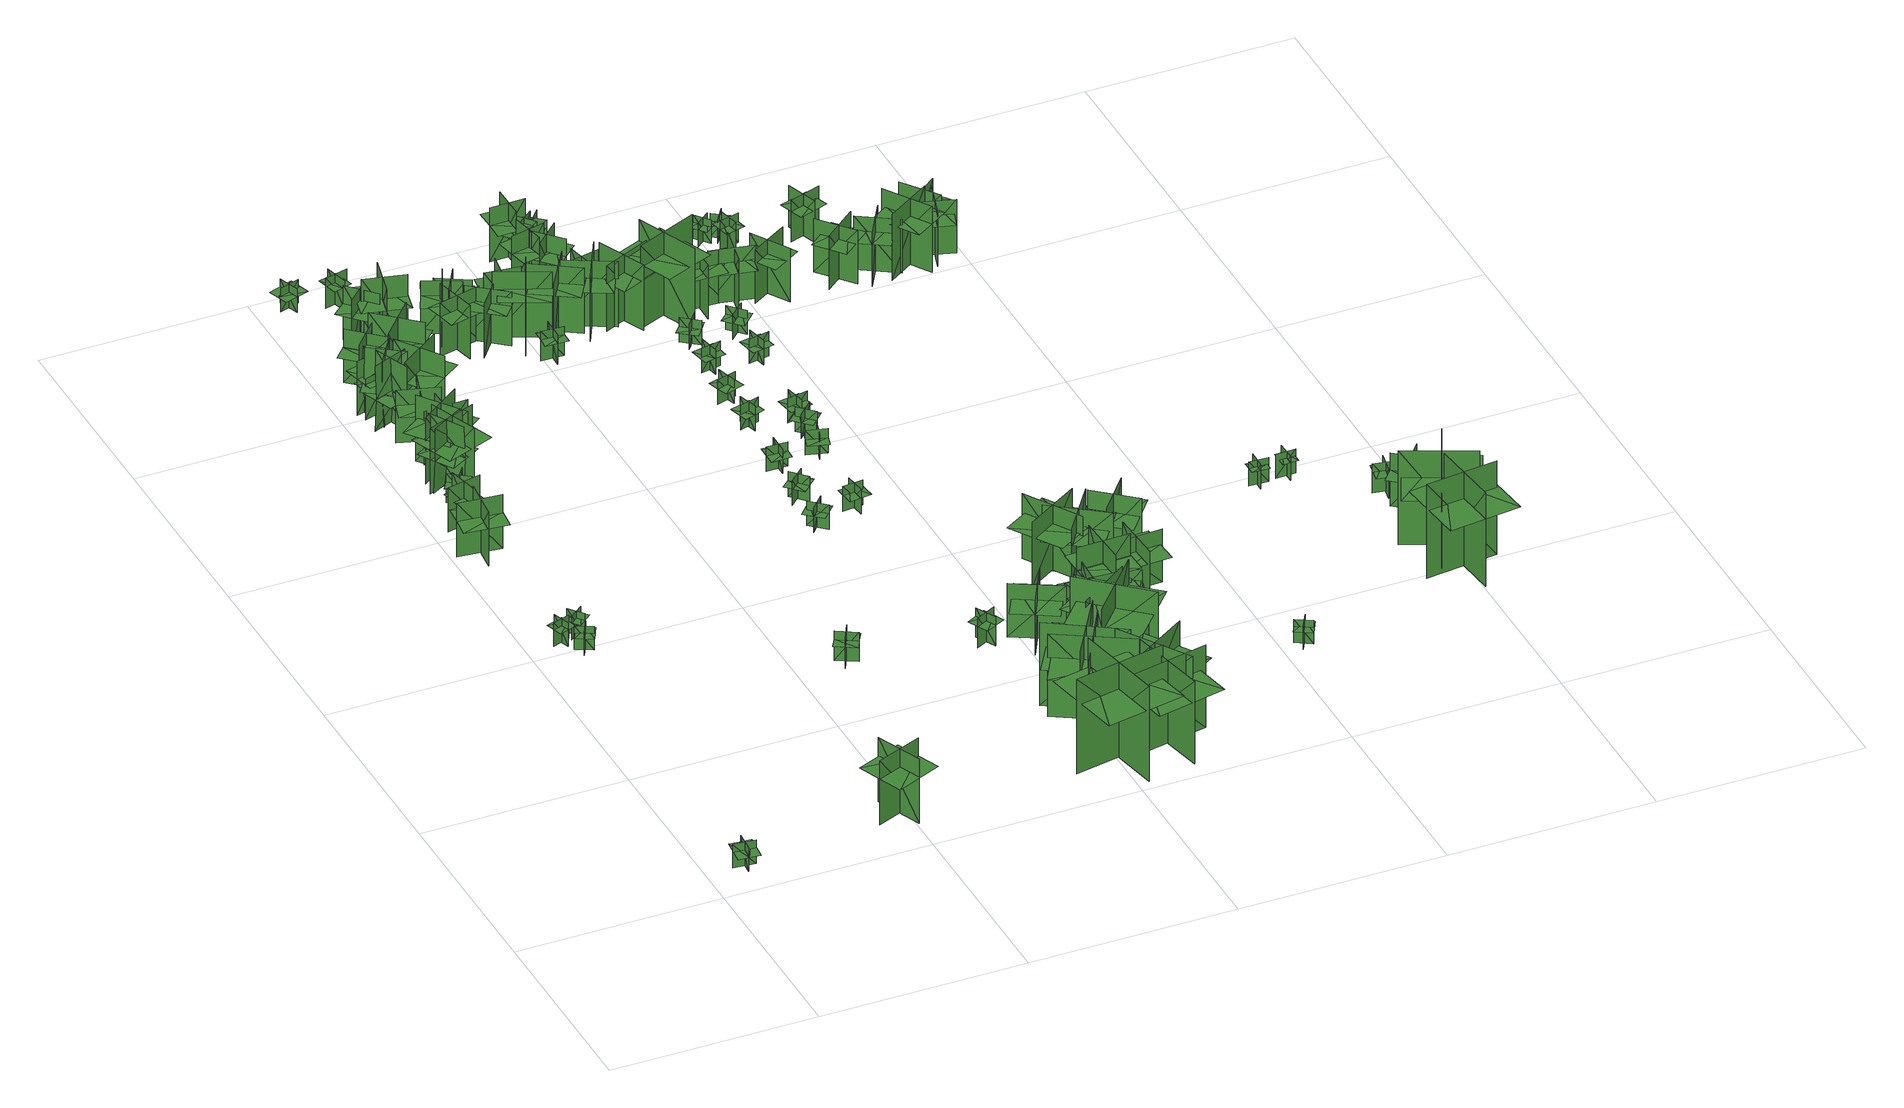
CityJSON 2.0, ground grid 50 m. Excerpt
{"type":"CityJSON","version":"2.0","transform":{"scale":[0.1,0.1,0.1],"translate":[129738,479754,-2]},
"CityObjects":{
"tree1":{"type":"SolitaryVegetationObject","geometry":[{"type":"MultiSurface","lod":"1","boundaries":[[[0,1,2]],[[0,2,3]],[[4,5,6]],[[4,6,7]],[[8,9,10]],[[8,10,11]],[[8,11,12]],[[8,12,13]]]}]},
"tree2":{"type":"SolitaryVegetationObject","geometry":[{"type":"MultiSurface","lod":"1","boundaries":[[[14,15,16]],[[14,16,17]],[[18,19,20]],[[18,20,21]],[[22,23,24]],[[22,24,25]],[[22,25,26]],[[22,26,27]]]}]},
"tree3":{"type":"SolitaryVegetationObject","geometry":[{"type":"MultiSurface","lod":"1","boundaries":[[[28,29,30]],[[28,30,31]],[[32,33,34]],[[32,34,35]],[[36,37,38]],[[36,38,39]],[[36,39,40]],[[36,40,41]]]}]},
"tree4":{"type":"SolitaryVegetationObject","geometry":[{"type":"MultiSurface","lod":"1","boundaries":[[[42,43,44]],[[42,44,45]],[[46,47,48]],[[46,48,49]],[[50,51,52]],[[50,52,53]],[[50,53,54]],[[50,54,55]]]}]},
"tree5":{"type":"SolitaryVegetationObject","geometry":[{"type":"MultiSurface","lod":"1","boundaries":[[[56,57,58]],[[56,58,59]],[[60,61,62]],[[60,62,63]],[[64,65,66]],[[64,66,67]],[[64,65,68]],[[64,68,69]]]}]},
"tree6":{"type":"SolitaryVegetationObject","geometry":[{"type":"MultiSurface","lod":"1","boundaries":[[[70,71,72]],[[70,72,73]],[[74,75,76]],[[74,76,77]],[[78,79,80]],[[78,80,81]],[[78,81,82]],[[78,82,83]]]}]},
"tree7":{"type":"SolitaryVegetationObject","geometry":[{"type":"MultiSurface","lod":"1","boundaries":[[[84,85,86]],[[84,86,87]],[[88,89,90]],[[88,90,91]],[[92,93,94]],[[92,94,95]],[[92,95,96]],[[92,96,97]]]}]},
"tree8":{"type":"SolitaryVegetationObject","geometry":[{"type":"MultiSurface","lod":"1","boundaries":[[[98,99,100]],[[98,100,101]],[[102,103,104]],[[102,104,105]],[[106,107,108]],[[106,108,109]],[[106,109,110]],[[106,110,111]]]}]},
"tree9":{"type":"SolitaryVegetationObject","geometry":[{"type":"MultiSurface","lod":"1","boundaries":[[[112,113,114]],[[112,114,115]],[[116,117,118]],[[116,118,119]],[[120,121,122]],[[120,122,123]],[[120,123,124]],[[120,124,125]]]}]},
"tree10":{"type":"SolitaryVegetationObject","geometry":[{"type":"MultiSurface","lod":"1","boundaries":[[[126,127,128]],[[126,128,129]],[[130,131,132]],[[130,132,133]],[[134,135,131]],[[134,131,130]],[[136,137,127]],[[136,127,126]],[[126,127,138]],[[126,138,139]],[[126,140,141]],[[126,141,127]]]}]},
"tree11":{"type":"SolitaryVegetationObject","geometry":[{"type":"MultiSurface","lod":"1","boundaries":[[[142,143,144]],[[142,144,145]],[[146,147,148]],[[146,148,149]],[[150,151,152]],[[150,152,153]],[[150,151,154]],[[150,154,155]]]}]},
"tree12":{"type":"SolitaryVegetationObject","geometry":[{"type":"MultiSurface","lod":"1","boundaries":[[[156,157,158]],[[156,158,159]],[[160,161,162]],[[160,162,163]],[[164,165,166]],[[164,166,167]],[[164,165,168]],[[164,168,169]]]}]},
"tree13":{"type":"SolitaryVegetationObject","geometry":[{"type":"MultiSurface","lod":"1","boundaries":[[[170,171,172]],[[170,172,173]],[[174,175,176]],[[174,176,177]],[[178,179,175]],[[178,175,174]],[[180,181,171]],[[180,171,170]],[[170,171,182]],[[170,182,183]],[[170,184,185]],[[170,185,171]]]}]},
"tree14":{"type":"SolitaryVegetationObject","geometry":[{"type":"MultiSurface","lod":"1","boundaries":[[[186,187,188]],[[186,188,189]],[[190,191,192]],[[190,192,193]],[[194,195,196]],[[194,196,197]],[[194,195,198]],[[194,198,199]]]}]},
"tree15":{"type":"SolitaryVegetationObject","geometry":[{"type":"MultiSurface","lod":"1","boundaries":[[[200,201,202]],[[200,202,203]],[[204,205,206]],[[204,206,207]],[[208,209,210]],[[208,210,211]],[[208,211,212]],[[208,212,213]]]}]},
"tree16":{"type":"SolitaryVegetationObject","geometry":[{"type":"MultiSurface","lod":"1","boundaries":[[[214,215,216]],[[214,216,217]],[[218,219,220]],[[218,220,221]],[[222,223,224]],[[222,224,225]],[[222,225,226]],[[222,226,227]]]}]},
"tree17":{"type":"SolitaryVegetationObject","geometry":[{"type":"MultiSurface","lod":"1","boundaries":[[[228,229,230]],[[228,230,231]],[[232,233,234]],[[232,234,235]],[[236,237,233]],[[236,233,232]],[[238,239,229]],[[238,229,228]],[[228,229,240]],[[228,240,241]],[[228,242,243]],[[228,243,229]]]}]},
"tree18":{"type":"SolitaryVegetationObject","geometry":[{"type":"MultiSurface","lod":"1","boundaries":[[[244,245,246]],[[244,246,247]],[[248,249,250]],[[248,250,251]],[[252,253,254]],[[252,254,255]],[[252,256,257]],[[252,257,253]]]}]},
"tree19":{"type":"SolitaryVegetationObject","geometry":[{"type":"MultiSurface","lod":"1","boundaries":[[[258,259,260]],[[258,260,261]],[[262,263,264]],[[262,264,265]],[[266,267,268]],[[266,268,269]],[[266,269,270]],[[266,270,271]]]}]},
"tree20":{"type":"SolitaryVegetationObject","geometry":[{"type":"MultiSurface","lod":"1","boundaries":[[[272,273,274]],[[272,274,275]],[[276,277,278]],[[276,278,279]],[[280,281,282]],[[280,282,283]],[[280,284,285]],[[280,285,281]]]}]},
"tree21":{"type":"SolitaryVegetationObject","geometry":[{"type":"MultiSurface","lod":"1","boundaries":[[[286,287,288]],[[286,288,289]],[[290,291,292]],[[290,292,293]],[[294,295,296]],[[294,296,297]],[[294,295,298]],[[294,298,299]]]}]},
"tree22":{"type":"SolitaryVegetationObject","geometry":[{"type":"MultiSurface","lod":"1","boundaries":[[[300,301,302]],[[300,302,303]],[[304,305,306]],[[304,306,307]],[[308,309,310]],[[308,310,311]],[[308,309,312]],[[308,312,313]]]}]},
"tree23":{"type":"SolitaryVegetationObject","geometry":[{"type":"MultiSurface","lod":"1","boundaries":[[[314,315,316]],[[314,316,317]],[[318,319,320]],[[318,320,321]],[[322,323,324]],[[322,324,325]],[[322,325,326]],[[322,326,327]]]}]},
"tree24":{"type":"SolitaryVegetationObject","geometry":[{"type":"MultiSurface","lod":"1","boundaries":[[[328,329,330]],[[328,330,331]],[[332,333,334]],[[332,334,335]],[[336,337,338]],[[336,338,339]],[[336,337,340]],[[336,340,341]]]}]},
"tree25":{"type":"SolitaryVegetationObject","geometry":[{"type":"MultiSurface","lod":"1","boundaries":[[[342,343,344]],[[342,344,345]],[[346,347,348]],[[346,348,349]],[[350,351,352]],[[350,352,353]],[[350,353,354]],[[350,354,355]]]}]},
"tree26":{"type":"SolitaryVegetationObject","geometry":[{"type":"MultiSurface","lod":"1","boundaries":[[[356,357,358]],[[356,358,359]],[[360,361,362]],[[360,362,363]],[[364,365,366]],[[364,366,367]],[[364,367,368]],[[364,368,369]]]}]},
"tree27":{"type":"SolitaryVegetationObject","geometry":[{"type":"MultiSurface","lod":"1","boundaries":[[[370,371,372]],[[370,372,373]],[[374,375,376]],[[374,376,377]],[[378,379,380]],[[378,380,381]],[[378,382,383]],[[378,383,379]]]}]},
"tree28":{"type":"SolitaryVegetationObject","geometry":[{"type":"MultiSurface","lod":"1","boundaries":[[[384,385,386]],[[384,386,387]],[[388,389,390]],[[388,390,391]],[[392,393,394]],[[392,394,395]],[[392,396,397]],[[392,397,393]]]}]},
"tree29":{"type":"SolitaryVegetationObject","geometry":[{"type":"MultiSurface","lod":"1","boundaries":[[[398,399,400]],[[398,400,401]],[[402,403,404]],[[402,404,405]],[[406,407,408]],[[406,408,409]],[[406,410,411]],[[406,411,407]]]}]},
"tree30":{"type":"SolitaryVegetationObject","geometry":[{"type":"MultiSurface","lod":"1","boundaries":[[[412,413,414]],[[412,414,415]],[[416,417,418]],[[416,418,419]],[[420,421,422]],[[420,422,423]],[[420,424,425]],[[420,425,421]]]}]},
"tree31":{"type":"SolitaryVegetationObject","geometry":[{"type":"MultiSurface","lod":"1","boundaries":[[[426,427,428]],[[426,428,429]],[[430,431,432]],[[430,432,433]],[[434,435,436]],[[434,436,437]],[[434,437,438]],[[434,438,439]]]}]},
"tree32":{"type":"SolitaryVegetationObject","geometry":[{"type":"MultiSurface","lod":"1","boundaries":[[[440,441,442]],[[440,442,443]],[[444,445,446]],[[444,446,447]],[[448,449,450]],[[448,450,451]],[[448,452,453]],[[448,453,449]]]}]},
"tree33":{"type":"SolitaryVegetationObject","geometry":[{"type":"MultiSurface","lod":"1","boundaries":[[[454,455,456]],[[454,456,457]],[[458,459,460]],[[458,460,461]],[[462,463,464]],[[462,464,465]],[[462,465,466]],[[462,466,467]]]}]},
"tree34":{"type":"SolitaryVegetationObject","geometry":[{"type":"MultiSurface","lod":"1","boundaries":[[[468,469,470]],[[468,470,471]],[[472,473,474]],[[472,474,475]],[[476,477,478]],[[476,478,479]],[[476,480,481]],[[476,481,477]]]}]},
"tree35":{"type":"SolitaryVegetationObject","geometry":[{"type":"MultiSurface","lod":"1","boundaries":[[[482,483,484]],[[482,484,485]],[[486,487,488]],[[486,488,489]],[[490,491,492]],[[490,492,493]],[[490,493,494]],[[490,494,495]]]}]},
"tree36":{"type":"SolitaryVegetationObject","geometry":[{"type":"MultiSurface","lod":"1","boundaries":[[[496,497,498]],[[496,498,499]],[[500,501,502]],[[500,502,503]],[[504,505,506]],[[504,506,507]],[[504,507,508]],[[504,508,509]]]}]},
"tree37":{"type":"SolitaryVegetationObject","geometry":[{"type":"MultiSurface","lod":"1","boundaries":[[[510,511,512]],[[510,512,513]],[[514,515,516]],[[514,516,517]],[[518,519,520]],[[518,520,521]],[[518,521,522]],[[518,522,523]]]}]},
"tree38":{"type":"SolitaryVegetationObject","geometry":[{"type":"MultiSurface","lod":"1","boundaries":[[[524,525,526]],[[524,526,527]],[[528,529,530]],[[528,530,531]],[[532,533,534]],[[532,534,535]],[[532,535,536]],[[532,536,537]]]}]},
"tree39":{"type":"SolitaryVegetationObject","geometry":[{"type":"MultiSurface","lod":"1","boundaries":[[[538,539,540]],[[538,540,541]],[[542,543,544]],[[542,544,545]],[[546,547,548]],[[546,548,549]],[[546,549,550]],[[546,550,551]]]}]},
"tree40":{"type":"SolitaryVegetationObject","geometry":[{"type":"MultiSurface","lod":"1","boundaries":[[[552,553,554]],[[552,554,555]],[[556,557,558]],[[556,558,559]],[[560,561,562]],[[560,562,563]],[[560,564,565]],[[560,565,561]]]}]},
"tree41":{"type":"SolitaryVegetationObject","geometry":[{"type":"MultiSurface","lod":"1","boundaries":[[[566,567,568]],[[566,568,569]],[[570,571,572]],[[570,572,573]],[[574,575,576]],[[574,576,577]],[[574,577,578]],[[574,578,579]]]}]},
"tree42":{"type":"SolitaryVegetationObject","geometry":[{"type":"MultiSurface","lod":"1","boundaries":[[[580,581,582]],[[580,582,583]],[[584,585,586]],[[584,586,587]],[[588,589,590]],[[588,590,591]],[[588,592,593]],[[588,593,589]]]}]},
"tree43":{"type":"SolitaryVegetationObject","geometry":[{"type":"MultiSurface","lod":"1","boundaries":[[[594,595,596]],[[594,596,597]],[[598,599,600]],[[598,600,601]],[[602,603,604]],[[602,604,605]],[[602,605,606]],[[602,606,607]]]}]},
"tree44":{"type":"SolitaryVegetationObject","geometry":[{"type":"MultiSurface","lod":"1","boundaries":[[[608,609,610]],[[608,610,611]],[[612,613,614]],[[612,614,615]],[[616,617,618]],[[616,618,619]],[[616,619,620]],[[616,620,621]]]}]},
"tree45":{"type":"SolitaryVegetationObject","geometry":[{"type":"MultiSurface","lod":"1","boundaries":[[[622,623,624]],[[622,624,625]],[[626,627,628]],[[626,628,629]],[[630,631,632]],[[630,632,633]],[[630,633,634]],[[630,634,635]]]}]},
"tree46":{"type":"SolitaryVegetationObject","geometry":[{"type":"MultiSurface","lod":"1","boundaries":[[[636,637,638]],[[636,638,639]],[[640,641,642]],[[640,642,643]],[[644,645,646]],[[644,646,647]],[[644,647,648]],[[644,648,649]]]}]},
"tree47":{"type":"SolitaryVegetationObject","geometry":[{"type":"MultiSurface","lod":"1","boundaries":[[[650,651,652]],[[650,652,653]],[[654,655,656]],[[654,656,657]],[[658,659,660]],[[658,660,661]],[[658,662,663]],[[658,663,659]]]}]},
"tree48":{"type":"SolitaryVegetationObject","geometry":[{"type":"MultiSurface","lod":"1","boundaries":[[[664,665,666]],[[664,666,667]],[[668,669,670]],[[668,670,671]],[[672,673,674]],[[672,674,675]],[[672,675,676]],[[672,676,677]]]}]},
"tree49":{"type":"SolitaryVegetationObject","geometry":[{"type":"MultiSurface","lod":"1","boundaries":[[[678,679,680]],[[678,680,681]],[[682,683,684]],[[682,684,685]],[[686,687,688]],[[686,688,689]],[[686,689,690]],[[686,690,691]]]}]},
"tree50":{"type":"SolitaryVegetationObject","geometry":[{"type":"MultiSurface","lod":"1","boundaries":[[[692,693,694]],[[692,694,695]],[[696,697,698]],[[696,698,699]],[[700,701,702]],[[700,702,703]],[[700,703,704]],[[700,704,705]]]}]},
"tree51":{"type":"SolitaryVegetationObject","geometry":[{"type":"MultiSurface","lod":"1","boundaries":[[[706,707,708]],[[706,708,709]],[[710,711,712]],[[710,712,713]],[[714,715,716]],[[714,716,717]],[[714,717,718]],[[714,718,719]]]}]},
"tree52":{"type":"SolitaryVegetationObject","geometry":[{"type":"MultiSurface","lod":"1","boundaries":[[[720,721,722]],[[720,722,723]],[[724,725,726]],[[724,726,727]],[[728,729,730]],[[728,730,731]],[[728,731,732]],[[728,732,733]]]}]},
"tree53":{"type":"SolitaryVegetationObject","geometry":[{"type":"MultiSurface","lod":"1","boundaries":[[[734,735,736]],[[734,736,737]],[[738,739,740]],[[738,740,741]],[[742,743,744]],[[742,744,745]],[[742,745,746]],[[742,746,747]]]}]},
"tree54":{"type":"SolitaryVegetationObject","geometry":[{"type":"MultiSurface","lod":"1","boundaries":[[[748,749,750]],[[748,750,751]],[[752,753,754]],[[752,754,755]],[[756,757,758]],[[756,758,759]],[[756,759,760]],[[756,760,761]]]}]},
"tree55":{"type":"SolitaryVegetationObject","geometry":[{"type":"MultiSurface","lod":"1","boundaries":[[[762,763,764]],[[762,764,765]],[[766,767,768]],[[766,768,769]],[[770,771,772]],[[770,772,773]],[[770,773,774]],[[770,774,775]]]}]},
"tree56":{"type":"SolitaryVegetationObject","geometry":[{"type":"MultiSurface","lod":"1","boundaries":[[[776,777,778]],[[776,778,779]],[[780,781,782]],[[780,782,783]],[[784,785,786]],[[784,786,787]],[[784,788,789]],[[784,789,785]]]}]},
"tree57":{"type":"SolitaryVegetationObject","geometry":[{"type":"MultiSurface","lod":"1","boundaries":[[[790,791,792]],[[790,792,793]],[[794,795,796]],[[794,796,797]],[[798,799,800]],[[798,800,801]],[[798,802,803]],[[798,803,799]]]}]},
"tree58":{"type":"SolitaryVegetationObject","geometry":[{"type":"MultiSurface","lod":"1","boundaries":[[[804,805,806]],[[804,806,807]],[[808,809,810]],[[808,810,811]],[[812,813,814]],[[812,814,815]],[[812,815,816]],[[812,816,817]]]}]},
"tree59":{"type":"SolitaryVegetationObject","geometry":[{"type":"MultiSurface","lod":"1","boundaries":[[[818,819,820]],[[818,820,821]],[[822,823,824]],[[822,824,825]],[[826,827,828]],[[826,828,829]],[[826,830,831]],[[826,831,827]]]}]},
"tree60":{"type":"SolitaryVegetationObject","geometry":[{"type":"MultiSurface","lod":"1","boundaries":[[[832,833,834]],[[832,834,835]],[[836,837,838]],[[836,838,839]],[[840,841,842]],[[840,842,843]],[[840,844,845]],[[840,845,841]]]}]},
"tree61":{"type":"SolitaryVegetationObject","geometry":[{"type":"MultiSurface","lod":"1","boundaries":[[[846,847,848]],[[846,848,849]],[[850,851,852]],[[850,852,853]],[[854,855,856]],[[854,856,857]],[[854,857,858]],[[854,858,859]]]}]},
"tree62":{"type":"SolitaryVegetationObject","geometry":[{"type":"MultiSurface","lod":"1","boundaries":[[[860,861,862]],[[860,862,863]],[[864,865,866]],[[864,866,867]],[[868,869,870]],[[868,870,871]],[[868,872,873]],[[868,873,869]]]}]},
"tree63":{"type":"SolitaryVegetationObject","geometry":[{"type":"MultiSurface","lod":"1","boundaries":[[[874,875,876]],[[874,876,877]],[[878,879,880]],[[878,880,881]],[[882,883,884]],[[882,884,885]],[[882,885,886]],[[882,886,887]]]}]},
"tree64":{"type":"SolitaryVegetationObject","geometry":[{"type":"MultiSurface","lod":"1","boundaries":[[[888,889,890]],[[888,890,891]],[[892,893,894]],[[892,894,895]],[[896,897,898]],[[896,898,899]],[[896,899,900]],[[896,900,901]]]}]},
"tree65":{"type":"SolitaryVegetationObject","geometry":[{"type":"MultiSurface","lod":"1","boundaries":[[[902,903,904]],[[902,904,905]],[[906,907,908]],[[906,908,909]],[[910,911,912]],[[910,912,913]],[[910,913,914]],[[910,914,915]]]}]},
"tree66":{"type":"SolitaryVegetationObject","geometry":[{"type":"MultiSurface","lod":"1","boundaries":[[[916,917,918]],[[916,918,919]],[[920,921,922]],[[920,922,923]],[[924,925,926]],[[924,926,927]],[[924,928,929]],[[924,929,925]]]}]},
"tree67":{"type":"SolitaryVegetationObject","geometry":[{"type":"MultiSurface","lod":"1","boundaries":[[[930,931,932]],[[930,932,933]],[[934,935,936]],[[934,936,937]],[[938,939,940]],[[938,940,941]],[[938,942,943]],[[938,943,939]]]}]},
"tree68":{"type":"SolitaryVegetationObject","geometry":[{"type":"MultiSurface","lod":"1","boundaries":[[[944,945,946]],[[944,946,947]],[[948,949,950]],[[948,950,951]],[[952,953,954]],[[952,954,955]],[[952,955,956]],[[952,956,957]]]}]},
"tree69":{"type":"SolitaryVegetationObject","geometry":[{"type":"MultiSurface","lod":"1","boundaries":[[[958,959,960]],[[958,960,961]],[[962,963,964]],[[962,964,965]],[[966,967,968]],[[966,968,969]],[[966,969,970]],[[966,970,971]]]}]},
"tree70":{"type":"SolitaryVegetationObject","geometry":[{"type":"MultiSurface","lod":"1","boundaries":[[[972,973,974]],[[972,974,975]],[[976,977,978]],[[976,978,979]],[[980,981,982]],[[980,982,983]],[[980,983,984]],[[980,984,985]]]}]},
"tree71":{"type":"SolitaryVegetationObject","geometry":[{"type":"MultiSurface","lod":"1","boundaries":[[[986,987,988]],[[986,988,989]],[[990,991,992]],[[990,992,993]],[[994,995,996]],[[994,996,997]],[[994,997,998]],[[994,998,999]]]}]},
"tree72":{"type":"SolitaryVegetationObject","geometry":[{"type":"MultiSurface","lod":"1","boundaries":[[[1000,1001,1002]],[[1000,1002,1003]],[[1004,1005,1006]],[[1004,1006,1007]],[[1008,1009,1010]],[[1008,1010,1011]],[[1008,1011,1012]],[[1008,1012,1013]]]}]},
"tree73":{"type":"SolitaryVegetationObject","geometry":[{"type":"MultiSurface","lod":"1","boundaries":[[[1014,1015,1016]],[[1014,1016,1017]],[[1018,1019,1020]],[[1018,1020,1021]],[[1022,1023,1024]],[[1022,1024,1025]],[[1022,1025,1026]],[[1022,1026,1027]]]}]},
"tree74":{"type":"SolitaryVegetationObject","geometry":[{"type":"MultiSurface","lod":"1","boundaries":[[[1028,1029,1030]],[[1028,1030,1031]],[[1032,1033,1034]],[[1032,1034,1035]],[[1036,1037,1038]],[[1036,1038,1039]],[[1036,1037,1040]],[[1036,1040,1041]]]}]},
"tree75":{"type":"SolitaryVegetationObject","geometry":[{"type":"MultiSurface","lod":"1","boundaries":[[[1042,1043,1044]],[[1042,1044,1045]],[[1046,1047,1048]],[[1046,1048,1049]],[[1050,1051,1052]],[[1050,1052,1053]],[[1050,1053,1054]],[[1050,1054,1055]]]}]},
"tree76":{"type":"SolitaryVegetationObject","geometry":[{"type":"MultiSurface","lod":"1","boundaries":[[[1056,1057,1058]],[[1056,1058,1059]],[[1060,1061,1062]],[[1060,1062,1063]],[[1064,1065,1066]],[[1064,1066,1067]],[[1064,1068,1069]],[[1064,1069,1065]]]}]},
"tree77":{"type":"SolitaryVegetationObject","geometry":[{"type":"MultiSurface","lod":"1","boundaries":[[[1070,1071,1072]],[[1070,1072,1073]],[[1074,1075,1076]],[[1074,1076,1077]],[[1078,1079,1080]],[[1078,1080,1081]],[[1078,1081,1082]],[[1078,1082,1083]]]}]},
"tree78":{"type":"SolitaryVegetationObject","geometry":[{"type":"MultiSurface","lod":"1","boundaries":[[[1084,1085,1086]],[[1084,1086,1087]],[[1088,1089,1090]],[[1088,1090,1091]],[[1092,1093,1094]],[[1092,1094,1095]],[[1092,1095,1096]],[[1092,1096,1097]]]}]},
"tree79":{"type":"SolitaryVegetationObject","geometry":[{"type":"MultiSurface","lod":"1","boundaries":[[[1098,1099,1100]],[[1098,1100,1101]],[[1102,1103,1104]],[[1102,1104,1105]],[[1106,1107,1108]],[[1106,1108,1109]],[[1106,1109,1110]],[[1106,1110,1111]]]}]},
"tree80":{"type":"SolitaryVegetationObject","geometry":[{"type":"MultiSurface","lod":"1","boundaries":[[[1112,1113,1114]],[[1112,1114,1115]],[[1116,1117,1118]],[[1116,1118,1119]],[[1120,1121,1122]],[[1120,1122,1123]],[[1120,1121,1124]],[[1120,1124,1125]]]}]},
"tree81":{"type":"SolitaryVegetationObject","geometry":[{"type":"MultiSurface","lod":"1","boundaries":[[[1126,1127,1128]],[[1126,1128,1129]],[[1130,1131,1132]],[[1130,1132,1133]],[[1134,1135,1136]],[[1134,1136,1137]],[[1134,1137,1138]],[[1134,1138,1139]]]}]},
"tree82":{"type":"SolitaryVegetationObject","geometry":[{"type":"MultiSurface","lod":"1","boundaries":[[[1140,1141,1142]],[[1140,1142,1143]],[[1144,1145,1146]],[[1144,1146,1147]],[[1148,1149,1150]],[[1148,1150,1151]],[[1148,1151,1152]],[[1148,1152,1153]]]}]},
"tree83":{"type":"SolitaryVegetationObject","geometry":[{"type":"MultiSurface","lod":"1","boundaries":[[[1154,1155,1156]],[[1154,1156,1157]],[[1158,1159,1160]],[[1158,1160,1161]],[[1162,1163,1164]],[[1162,1164,1165]],[[1162,1166,1167]],[[1162,1167,1163]]]}]},
"tree84":{"type":"SolitaryVegetationObject","geometry":[{"type":"MultiSurface","lod":"1","boundaries":[[[1168,1169,1170]],[[1168,1170,1171]],[[1172,1173,1174]],[[1172,1174,1175]],[[1176,1177,1178]],[[1176,1178,1179]],[[1176,1179,1180]],[[1176,1180,1181]]]}]},
"tree85":{"type":"SolitaryVegetationObject","geometry":[{"type":"MultiSurface","lod":"1","boundaries":[[[1182,1183,1184]],[[1182,1184,1185]],[[1186,1187,1188]],[[1186,1188,1189]],[[1190,1191,1192]],[[1190,1192,1193]],[[1190,1194,1195]],[[1190,1195,1191]]]}]},
"tree86":{"type":"SolitaryVegetationObject","geometry":[{"type":"MultiSurface","lod":"1","boundaries":[[[1196,1197,1198]],[[1196,1198,1199]],[[1200,1201,1202]],[[1200,1202,1203]],[[1204,1205,1206]],[[1204,1206,1207]],[[1204,1207,1208]],[[1204,1208,1209]]]}]},
"tree87":{"type":"SolitaryVegetationObject","geometry":[{"type":"MultiSurface","lod":"1","boundaries":[[[1210,1211,1212]],[[1210,1212,1213]],[[1214,1215,1216]],[[1214,1216,1217]],[[1218,1219,1220]],[[1218,1220,1221]],[[1218,1222,1223]],[[1218,1223,1219]]]}]},
"tree88":{"type":"SolitaryVegetationObject","geometry":[{"type":"MultiSurface","lod":"1","boundaries":[[[1224,1225,1226]],[[1224,1226,1227]],[[1228,1229,1230]],[[1228,1230,1231]],[[1232,1233,1234]],[[1232,1234,1235]],[[1232,1235,1236]],[[1232,1236,1237]]]}]},
"tree89":{"type":"SolitaryVegetationObject","geometry":[{"type":"MultiSurface","lod":"1","boundaries":[[[1238,1239,1240]],[[1238,1240,1241]],[[1242,1243,1244]],[[1242,1244,1245]],[[1246,1247,1248]],[[1246,1248,1249]],[[1246,1249,1250]],[[1246,1250,1251]]]}]},
"tree90":{"type":"SolitaryVegetationObject","geometry":[{"type":"MultiSurface","lod":"1","boundaries":[[[1252,1253,1254]],[[1252,1254,1255]],[[1256,1257,1258]],[[1256,1258,1259]],[[1260,1261,1262]],[[1260,1262,1263]],[[1260,1263,1264]],[[1260,1264,1265]]]}]},
"tree91":{"type":"SolitaryVegetationObject","geometry":[{"type":"MultiSurface","lod":"1","boundaries":[[[1266,1267,1268]],[[1266,1268,1269]],[[1270,1271,1272]],[[1270,1272,1273]],[[1274,1275,1276]],[[1274,1276,1277]],[[1274,1278,1279]],[[1274,1279,1275]]]}]},
"tree92":{"type":"SolitaryVegetationObject","geometry":[{"type":"MultiSurface","lod":"1","boundaries":[[[1280,1281,1282]],[[1280,1282,1283]],[[1284,1285,1286]],[[1284,1286,1287]],[[1288,1289,1290]],[[1288,1290,1291]],[[1288,1292,1293]],[[1288,1293,1289]]]}]},
"tree93":{"type":"SolitaryVegetationObject","geometry":[{"type":"MultiSurface","lod":"1","boundaries":[[[1294,1295,1296]],[[1294,1296,1297]],[[1298,1299,1300]],[[1298,1300,1301]],[[1302,1303,1304]],[[1302,1304,1305]],[[1302,1306,1307]],[[1302,1307,1303]]]}]},
"tree94":{"type":"SolitaryVegetationObject","geometry":[{"type":"MultiSurface","lod":"1","boundaries":[[[1308,1309,1310]],[[1308,1310,1311]],[[1312,1313,1314]],[[1312,1314,1315]],[[1316,1317,1318]],[[1316,1318,1319]],[[1316,1320,1321]],[[1316,1321,1317]]]}]},
"tree95":{"type":"SolitaryVegetationObject","geometry":[{"type":"MultiSurface","lod":"1","boundaries":[[[1322,1323,1324]],[[1322,1324,1325]],[[1326,1327,1328]],[[1326,1328,1329]],[[1330,1331,1332]],[[1330,1332,1333]],[[1330,1334,1335]],[[1330,1335,1331]]]}]},
"tree96":{"type":"SolitaryVegetationObject","geometry":[{"type":"MultiSurface","lod":"1","boundaries":[[[1336,1337,1338]],[[1336,1338,1339]],[[1340,1341,1342]],[[1340,1342,1343]],[[1344,1345,1346]],[[1344,1346,1347]],[[1344,1348,1349]],[[1344,1349,1345]]]}]},
"tree97":{"type":"SolitaryVegetationObject","geometry":[{"type":"MultiSurface","lod":"1","boundaries":[[[1350,1351,1352]],[[1350,1352,1353]],[[1354,1355,1356]],[[1354,1356,1357]],[[1358,1359,1360]],[[1358,1360,1361]],[[1358,1362,1363]],[[1358,1363,1359]]]}]},
"tree98":{"type":"SolitaryVegetationObject","geometry":[{"type":"MultiSurface","lod":"1","boundaries":[[[1364,1365,1366]],[[1364,1366,1367]],[[1368,1369,1370]],[[1368,1370,1371]],[[1372,1373,1374]],[[1372,1374,1375]],[[1372,1376,1377]],[[1372,1377,1373]]]}]},
"tree99":{"type":"SolitaryVegetationObject","geometry":[{"type":"MultiSurface","lod":"1","boundaries":[[[1378,1379,1380]],[[1378,1380,1381]],[[1382,1383,1384]],[[1382,1384,1385]],[[1386,1387,1388]],[[1386,1388,1389]],[[1386,1389,1390]],[[1386,1390,1391]]]}]},
"tree100":{"type":"SolitaryVegetationObject","geometry":[{"type":"MultiSurface","lod":"1","boundaries":[[[1392,1393,1394]],[[1392,1394,1395]],[[1396,1397,1398]],[[1396,1398,1399]],[[1400,1401,1402]],[[1400,1402,1403]],[[1400,1403,1404]],[[1400,1404,1405]]]}]},
"tree101":{"type":"SolitaryVegetationObject","geometry":[{"type":"MultiSurface","lod":"1","boundaries":[[[1406,1407,1408]],[[1406,1408,1409]],[[1410,1411,1412]],[[1410,1412,1413]],[[1414,1415,1416]],[[1414,1416,1417]],[[1414,1417,1418]],[[1414,1418,1419]]]}]},
"tree102":{"type":"SolitaryVegetationObject","geometry":[{"type":"MultiSurface","lod":"1","boundaries":[[[1420,1421,1422]],[[1420,1422,1423]],[[1424,1425,1426]],[[1424,1426,1427]],[[1428,1429,1430]],[[1428,1430,1431]],[[1428,1431,1432]],[[1428,1432,1433]]]}]}
},
"vertices":[
[105,60,25],[105,60,87],[52,65,87],[52,65,25],[77,38,25],[77,38,87],[82,89,87],[82,89,25],[76,30,67],[103,27,67],[109,91,67],[82,94,67],[56,96,67],[50,32,67],
[87,1006,12],[72,1048,12],[72,1048,74],[87,1006,74],[100,1033,12],[58,1018,12],[58,1018,74],[100,1033,74],[100,1033,57],[93,1054,57],[51,1039,57],[58,1018,57],[65,997,57],[107,1012,57],
[132,968,14],[93,988,14],[93,988,75],[132,968,75],[124,996,14],[103,957,14],[103,957,75],[124,996,75],[124,996,58],[104,1006,58],[84,967,58],[103,957,58],[123,947,58],[143,986,58],
[135,1025,12],[107,1059,12],[107,1059,73],[135,1025,73],[138,1054,12],[104,1026,12],[104,1026,73],[138,1054,73],[138,1054,56],[124,1071,56],[90,1043,56],[104,1026,56],[118,1009,56],[152,1038,56],
[117,1417,6],[12,1428,6],[12,1428,147],[117,1417,147],[72,1473,6],[61,1368,6],[61,1368,147],[72,1473,147],[118,1420,100],[13,1432,100],[7,1379,100],[112,1367,100],[17,1474,100],[122,1463,100],
[500,71,12],[453,184,12],[453,184,181],[500,71,181],[531,146,12],[419,100,12],[419,100,181],[531,146,181],[531,146,134],[508,202,134],[396,156,134],[419,100,134],[442,43,134],[554,90,134],
[83,1536,8],[84,1487,8],[84,1487,73],[83,1536,73],[59,1511,8],[108,1512,8],[108,1512,73],[59,1511,73],[64,1511,49],[65,1490,49],[99,1491,49],[99,1512,49],[99,1532,49],[64,1531,49],
[86,1491,6],[68,1575,6],[68,1575,121],[86,1491,121],[119,1542,6],[35,1524,6],[35,1524,121],[119,1542,121],[109,1540,78],[102,1575,78],[43,1562,78],[50,1528,78],[57,1493,78],[117,1505,78],
[86,1587,8],[118,1632,8],[118,1632,85],[86,1587,85],[122,1592,8],[77,1625,8],[77,1625,85],[122,1592,85],[122,1592,63],[138,1615,63],[94,1647,63],[77,1625,63],[61,1602,63],[106,1570,63],
[149,1714,93],[69,1666,93],[94,1624,93],[174,1672,93],[134,1650,93],[86,1731,93],[81,1728,178],[129,1648,178],[129,1648,7],[81,1728,7],[147,1717,7],[67,1669,7],[69,1666,178],[149,1714,178],[124,1754,93],[44,1706,93],
[182,1721,4],[61,1675,4],[61,1675,177],[182,1721,177],[102,1757,4],[148,1636,4],[148,1636,177],[102,1757,177],[180,1725,119],[60,1679,119],[83,1618,119],[204,1665,119],[41,1727,119],[162,1774,119],
[172,1790,5],[68,1713,5],[68,1713,178],[172,1790,178],[85,1803,5],[162,1699,5],[162,1699,178],[85,1803,178],[170,1793,120],[66,1717,120],[104,1665,120],[208,1741,120],[35,1759,120],[139,1835,120],
[110,1906,96],[76,1993,96],[31,1975,96],[64,1888,96],[50,1931,96],[137,1964,96],[135,1970,181],[48,1936,181],[48,1936,10],[135,1970,10],[113,1907,10],[80,1994,10],[76,1993,181],[110,1906,181],[154,1923,96],[120,2010,96],
[144,1834,5],[147,1728,5],[147,1728,146],[144,1834,146],[95,1781,5],[200,1784,5],[200,1784,146],[95,1781,146],[141,1834,99],[143,1728,99],[196,1729,99],[194,1835,99],[101,1727,99],[98,1832,99],
[72,2030,9],[95,1956,9],[95,1956,117],[72,2030,117],[48,1985,9],[122,2007,9],[122,2007,117],[48,1985,117],[48,1985,86],[59,1948,86],[133,1970,86],[122,2007,86],[111,2044,86],[37,2022,86],
[112,1828,1],[141,1923,1],[141,1923,140],[112,1828,140],[171,1858,1],[76,1888,1],[76,1888,140],[171,1858,140],[171,1858,101],[185,1906,101],[90,1935,101],[76,1888,101],[61,1840,101],[156,1811,101],
[68,1942,98],[120,2019,98],[80,2046,98],[28,1969,98],[54,2005,98],[131,1952,98],[135,1957,183],[57,2009,183],[57,2009,12],[135,1957,12],[71,1939,12],[123,2017,12],[120,2019,183],[68,1942,183],[107,1915,98],[159,1992,98],
[40,2011,7],[123,2031,7],[123,2031,149],[40,2011,149],[96,1977,7],[76,2060,7],[76,2060,149],[96,1977,149],[96,1977,103],[76,2060,103],[31,2050,103],[50,1966,103],[141,1987,103],[122,2071,103],
[144,1903,3],[100,1895,3],[100,1895,65],[144,1903,65],[119,1920,3],[128,1876,3],[128,1876,65],[119,1920,65],[119,1920,48],[98,1915,48],[106,1872,48],[128,1876,48],[149,1880,48],[141,1924,48],
[118,1836,6],[178,1808,6],[178,1808,117],[118,1836,117],[136,1788,6],[163,1849,6],[163,1849,117],[136,1788,117],[136,1788,81],[163,1849,81],[130,1864,81],[103,1803,81],[169,1773,81],[196,1834,81],
[65,2138,8],[144,2067,8],[144,2067,149],[65,2138,149],[69,2066,8],[140,2144,8],[140,2144,149],[69,2066,149],[63,2135,102],[141,2064,102],[177,2103,102],[99,2174,102],[113,2032,102],[34,2104,102],
[206,1917,4],[131,2022,4],[131,2022,176],[206,1917,176],[220,2004,4],[115,1928,4],[115,1928,176],[220,2004,176],[210,1920,118],[134,2024,118],[82,1986,118],[157,1882,118],[177,2055,118],[252,1950,118],
[138,1998,3],[179,2035,3],[179,2035,80],[138,1998,80],[175,1996,3],[138,2037,3],[138,2037,80],[175,1996,80],[175,1996,58],[195,2015,58],[158,2056,58],[138,2037,58],[117,2018,58],[154,1978,58],
[220,2051,5],[123,2137,5],[123,2137,177],[220,2051,177],[214,2138,5],[128,2042,5],[128,2042,177],[214,2138,177],[222,2054,119],[126,2140,119],[83,2091,119],[179,2005,119],[161,2179,119],[257,2093,119],
[82,2419,12],[82,2419,74],[65,2470,74],[65,2470,12],[50,2436,12],[50,2436,74],[99,2452,74],[99,2452,12],[43,2433,54],[51,2408,54],[112,2428,54],[104,2453,54],[95,2479,54],[34,2459,54],
[627,731,10],[601,683,10],[601,683,87],[627,731,87],[592,721,10],[640,694,10],[640,694,87],[592,721,87],[592,721,65],[578,697,65],[627,670,65],[640,694,65],[654,719,65],[605,745,65],
[126,2230,7],[188,2289,7],[188,2289,149],[126,2230,149],[192,2228,7],[133,2291,7],[133,2291,149],[192,2228,149],[192,2228,102],[133,2291,102],[99,2259,102],[158,2196,102],[226,2260,102],[167,2323,102],
[261,2232,5],[160,2256,5],[160,2256,179],[261,2232,179],[219,2300,5],[195,2198,5],[195,2198,179],[219,2300,179],[219,2300,122],[195,2198,122],[251,2185,122],[274,2287,122],[163,2313,122],[140,2211,122],
[182,2390,6],[167,2447,6],[167,2447,85],[182,2390,85],[205,2431,6],[148,2416,6],[148,2416,85],[205,2431,85],[180,2395,64],[167,2447,64],[144,2441,64],[158,2389,64],[203,2401,64],[189,2453,64],
[403,2173,3],[300,2149,3],[300,2149,144],[403,2173,144],[332,2217,3],[356,2113,3],[356,2113,144],[332,2217,144],[395,2171,108],[300,2149,108],[309,2108,108],[404,2130,108],[385,2212,108],[290,2190,108],
[360,2269,4],[318,2179,4],[318,2179,142],[360,2269,142],[298,2246,4],[388,2205,4],[388,2205,142],[298,2246,142],[298,2246,104],[277,2201,104],[367,2160,104],[388,2205,104],[409,2250,104],[318,2292,104],
[335,2180,4],[378,2254,4],[378,2254,146],[335,2180,146],[399,2197,4],[325,2240,4],[325,2240,146],[399,2197,146],[399,2197,100],[325,2240,100],[301,2199,100],[375,2156,100],[422,2237,100],[348,2280,100],
[1114,145,13],[889,101,13],[889,101,262],[1114,145,262],[977,235,13],[1021,10,13],[1021,10,262],[977,235,262],[979,226,193],[881,207,193],[921,0,193],[1019,19,193],[1117,38,193],[1077,245,193],
[375,2187,4],[458,2121,4],[458,2121,145],[375,2187,145],[385,2103,4],[451,2187,4],[451,2187,145],[385,2103,145],[382,2181,109],[458,2121,109],[485,2154,109],[408,2214,109],[356,2148,109],[432,2088,109],
[1002,265,17],[1009,165,17],[1009,165,126],[1002,265,126],[956,210,17],[1056,217,17],[1056,217,126],[956,210,126],[960,211,96],[963,167,96],[1055,173,96],[1052,217,96],[1048,261,96],[957,254,96],
[959,192,11],[1060,366,11],[1060,366,229],[959,192,229],[1097,230,11],[924,331,11],[924,331,229],[1097,230,229],[1090,234,168],[1134,310,168],[975,403,168],[931,327,168],[887,251,168],[1046,159,168],
[927,378,10],[1096,272,10],[1096,272,228],[927,378,228],[960,239,10],[1067,409,10],[1067,409,228],[960,239,228],[964,246,167],[1038,199,167],[1136,355,167],[1062,402,167],[988,448,167],[890,292,167],
[934,626,10],[909,675,10],[909,675,87],[934,626,87],[946,661,10],[896,636,10],[896,636,87],[946,661,87],[946,661,66],[933,686,66],[884,660,66],[896,636,66],[909,611,66],[958,636,66],
[517,2009,8],[519,2065,8],[519,2065,85],[517,2009,85],[544,2034,8],[489,2037,8],[489,2037,85],[544,2034,85],[544,2034,64],[545,2062,64],[490,2064,64],[489,2037,64],[488,2009,64],[543,2006,64],
[518,2201,4],[433,2212,4],[433,2212,146],[518,2201,146],[478,2253,4],[466,2168,4],[466,2168,146],[478,2253,146],[478,2253,100],[466,2168,100],[513,2162,100],[524,2246,100],[432,2259,100],[420,2174,100],
[754,1221,8],[792,1187,8],[792,1187,72],[754,1221,72],[756,1190,8],[756,1190,72],[790,1227,72],[790,1227,8],[756,1190,50],[776,1172,50],[810,1209,50],[790,1227,50],[770,1246,50],[736,1208,50],
[433,2168,4],[552,2115,4],[552,2115,176],[433,2168,176],[470,2073,4],[524,2191,4],[524,2191,176],[470,2073,176],[443,2164,131],[552,2115,131],[573,2162,131],[465,2211,131],[422,2117,131],[531,2068,131],
[1215,141,18],[1019,101,18],[1019,101,235],[1215,141,235],[1095,219,18],[1135,23,18],[1135,23,235],[1095,219,235],[1096,211,175],[1011,194,175],[1047,13,175],[1133,31,175],[1219,48,175],[1182,229,175],
[793,1336,10],[756,1301,10],[756,1301,75],[793,1336,75],[762,1337,10],[762,1337,75],[797,1300,75],[797,1300,10],[762,1337,52],[742,1318,52],[777,1281,52],[797,1300,52],[816,1319,52],[782,1355,52],
[1063,282,16],[1172,114,16],[1172,114,234],[1063,282,234],[1035,142,16],[1203,251,16],[1203,251,234],[1035,142,234],[1042,146,173],[1089,73,173],[1244,173,173],[1196,247,173],[1149,320,173],[994,220,173],
[531,2217,6],[561,2184,6],[561,2184,68],[531,2217,68],[530,2187,6],[562,2217,6],[562,2217,68],[530,2187,68],[530,2187,51],[544,2171,51],[577,2200,51],[562,2217,51],[548,2233,51],[515,2204,51],
[512,2168,4],[622,2099,4],[622,2099,176],[512,2168,176],[535,2068,4],[604,2178,4],[604,2178,176],[535,2068,176],[521,2162,132],[622,2099,132],[649,2142,132],[548,2205,132],[494,2119,132],[594,2055,132],
[785,1416,14],[785,1467,14],[785,1467,78],[785,1416,78],[807,1438,14],[807,1438,78],[756,1439,78],[756,1439,14],[807,1438,55],[807,1465,55],[757,1466,55],[756,1439,55],[756,1411,55],[806,1411,55],
[972,649,9],[1085,587,9],[1085,587,149],[972,649,149],[999,561,9],[1061,674,9],[1061,674,149],[999,561,149],[1001,566,110],[1050,538,110],[1108,642,110],[1059,669,110],[1009,696,110],[952,593,110],
[1104,417,18],[1157,300,18],[1157,300,158],[1104,417,158],[1072,331,18],[1190,385,18],[1190,385,158],[1072,331,158],[1077,333,119],[1101,282,119],[1208,331,119],[1185,383,119],[1161,434,119],[1054,384,119],
[896,1240,10],[846,1235,10],[846,1235,75],[896,1240,75],[872,1260,10],[872,1260,75],[878,1209,75],[878,1209,10],[872,1260,52],[845,1257,52],[851,1206,52],[878,1209,52],[905,1212,52],[899,1262,52],
[1224,280,16],[1124,285,16],[1124,285,125],[1224,280,125],[1175,333,16],[1170,233,16],[1170,233,125],[1175,333,125],[1175,329,94],[1131,331,94],[1127,239,94],[1170,237,94],[1214,235,94],[1219,327,94],
[1059,509,12],[1209,376,12],[1209,376,230],[1059,509,230],[1069,366,12],[1202,516,12],[1202,516,230],[1069,366,230],[1075,372,169],[1140,314,169],[1263,452,169],[1197,510,169],[1131,568,169],[1009,430,169],
[605,2168,6],[638,2198,6],[638,2198,68],[605,2168,68],[634,2166,6],[605,2199,6],[605,2199,68],[634,2166,68],[634,2166,51],[651,2181,51],[621,2214,51],[605,2199,51],[588,2185,51],[618,2152,51],
[772,1607,13],[820,1621,13],[820,1621,78],[772,1607,78],[799,1592,13],[799,1592,78],[785,1640,78],[785,1640,13],[799,1592,55],[825,1600,55],[811,1648,55],[785,1640,55],[759,1633,55],[773,1584,55],
[681,2181,4],[621,2065,4],[621,2065,177],[681,2181,177],[583,2149,4],[699,2090,4],[699,2090,177],[583,2149,177],[675,2171,132],[621,2065,132],[667,2042,132],[721,2148,132],[630,2195,132],[576,2089,132],
[583,2370,4],[600,2287,4],[600,2287,146],[583,2370,146],[547,2315,4],[631,2333,4],[631,2333,146],[547,2315,146],[547,2315,100],[631,2333,100],[621,2378,100],[538,2361,100],[556,2270,100],[640,2287,100],
[1188,448,13],[1098,577,13],[1098,577,184],[1188,448,184],[1206,559,13],[1078,469,13],[1078,469,184],[1206,559,184],[1201,556,136],[1162,612,136],[1043,529,136],[1083,473,136],[1122,416,136],[1241,499,136],
[651,2257,4],[591,2319,4],[591,2319,146],[651,2257,146],[652,2323,4],[590,2264,4],[590,2264,146],[652,2323,146],[652,2323,100],[590,2264,100],[622,2230,100],[684,2289,100],[619,2357,100],[558,2297,100],
[662,2136,5],[644,2220,5],[644,2220,146],[662,2136,146],[697,2192,5],[614,2174,5],[614,2174,146],[697,2192,146],[697,2192,100],[614,2174,100],[624,2128,100],[707,2146,100],[688,2237,100],[604,2219,100],
[803,1710,10],[788,1758,10],[788,1758,74],[803,1710,74],[817,1737,10],[817,1737,74],[769,1722,74],[769,1722,10],[817,1737,51],[809,1763,51],[761,1748,51],[769,1722,51],[778,1696,51],[826,1712,51],
[592,2479,6],[593,2394,6],[593,2394,148],[592,2479,148],[547,2432,6],[632,2433,6],[632,2433,148],[547,2432,148],[547,2432,102],[632,2433,102],[631,2480,102],[546,2479,102],[547,2386,102],[632,2386,102],
[669,2253,6],[628,2228,6],[628,2228,72],[669,2253,72],[636,2261,6],[661,2220,6],[661,2220,72],[636,2261,72],[638,2257,47],[621,2246,47],[639,2216,47],[657,2227,47],[674,2238,47],[656,2267,47],
[883,1436,11],[897,1484,11],[897,1484,75],[883,1436,75],[910,1451,11],[910,1451,75],[861,1465,75],[861,1465,11],[910,1451,52],[917,1477,52],[869,1491,52],[861,1465,52],[854,1438,52],[902,1425,52],
[1147,527,10],[1153,656,10],[1153,656,150],[1147,527,150],[1214,590,10],[1085,596,10],[1085,596,150],[1214,590,150],[1209,590,111],[1211,647,111],[1093,652,111],[1091,596,111],[1088,539,111],[1206,534,111],
[595,2436,6],[638,2385,6],[638,2385,116],[595,2436,116],[591,2385,6],[642,2428,6],[642,2428,116],[591,2385,116],[591,2385,80],[642,2428,80],[618,2456,80],[568,2412,80],[615,2357,80],[666,2400,80],
[787,2138,5],[669,2084,5],[669,2084,177],[787,2138,177],[691,2173,5],[744,2055,5],[744,2055,177],[691,2173,177],[777,2133,132],[669,2084,132],[690,2037,132],[798,2086,132],[756,2180,132],[648,2131,132],
[880,1558,10],[916,1522,10],[916,1522,74],[880,1558,74],[880,1527,10],[880,1527,74],[916,1563,74],[916,1563,10],[880,1527,51],[900,1508,51],[935,1544,51],[916,1563,51],[897,1582,51],[861,1546,51],
[786,1844,12],[835,1853,12],[835,1853,77],[786,1844,77],[811,1826,12],[811,1826,77],[802,1876,77],[802,1876,12],[811,1826,54],[838,1831,54],[829,1881,54],[802,1876,54],[776,1871,54],[784,1822,54],
[631,2366,6],[678,2381,6],[678,2381,72],[631,2366,72],[662,2350,6],[647,2397,6],[647,2397,72],[662,2350,72],[660,2356,47],[680,2362,47],[669,2395,47],[650,2389,47],[630,2382,47],[641,2349,47],
[878,1594,10],[928,1603,10],[928,1603,74],[878,1594,74],[903,1577,10],[903,1577,74],[894,1626,74],[894,1626,10],[903,1577,52],[930,1581,52],[921,1631,52],[894,1626,52],[868,1622,52],[876,1572,52],
[674,2463,5],[634,2416,5],[634,2416,87],[674,2463,87],[631,2460,5],[678,2420,5],[678,2420,87],[631,2460,87],[636,2455,56],[620,2436,56],[653,2407,56],[669,2427,56],[686,2446,56],[653,2474,56],
[800,1939,11],[831,1979,11],[831,1979,76],[800,1939,76],[831,1943,11],[831,1943,76],[791,1974,76],[791,1974,11],[831,1943,53],[847,1965,53],[808,1996,53],[791,1974,53],[774,1953,53],[814,1922,53],
[1149,672,6],[1278,676,6],[1278,676,178],[1149,672,178],[1214,612,6],[1209,741,6],[1209,741,178],[1214,612,178],[1149,668,121],[1279,672,121],[1276,737,121],[1147,732,121],[1280,620,121],[1151,616,121],
[1100,798,10],[1234,882,10],[1234,882,181],[1100,798,181],[1210,774,10],[1126,908,10],[1126,908,181],[1210,774,181],[1207,780,133],[1265,816,133],[1188,939,133],[1130,902,133],[1071,866,133],[1148,743,133],
[844,2007,3],[780,2159,3],[780,2159,222],[844,2007,222],[893,2128,3],[741,2064,3],[741,2064,222],[893,2128,222],[839,2020,166],[780,2159,166],[720,2134,166],[779,1995,166],[899,2045,166],[841,2185,166],
[1150,855,7],[1277,763,7],[1277,763,178],[1150,855,178],[1169,744,7],[1261,872,7],[1261,872,178],[1169,744,178],[1173,749,130],[1228,709,130],[1313,826,130],[1257,866,130],[1202,907,130],[1117,790,130],
[1273,659,10],[1245,693,10],[1245,693,71],[1273,659,71],[1276,688,10],[1242,660,10],[1242,660,71],[1276,688,71],[1276,688,54],[1262,705,54],[1228,677,54],[1242,660,54],[1256,643,54],[1290,671,54],
[896,1835,11],[946,1845,11],[946,1845,75],[896,1835,75],[922,1818,11],[922,1818,75],[912,1868,75],[912,1868,11],[922,1818,53],[948,1823,53],[939,1873,53],[912,1868,53],[886,1863,53],[895,1813,53],
[1283,696,9],[1257,643,9],[1257,643,88],[1283,696,88],[1245,683,9],[1298,657,9],[1298,657,88],[1245,683,88],[1281,697,61],[1255,644,61],[1282,631,61],[1308,684,61],[1234,654,61],[1260,707,61],
[938,1939,11],[903,1976,11],[903,1976,75],[938,1939,75],[938,1970,11],[938,1970,75],[902,1935,75],[902,1935,11],[938,1970,53],[920,1990,53],[883,1955,53],[902,1935,53],[921,1916,53],[957,1951,53],
[1307,637,6],[1301,765,6],[1301,765,146],[1307,637,146],[1368,706,6],[1239,699,6],[1239,699,146],[1368,706,146],[1363,705,107],[1360,762,107],[1242,756,107],[1245,699,107],[1247,643,107],[1366,649,107],
[950,2082,6],[843,2083,6],[843,2083,147],[950,2082,147],[890,2141,6],[889,2035,6],[889,2035,147],[890,2141,147],[940,2082,110],[843,2083,110],[843,2041,110],[940,2040,110],[941,2124,110],[844,2125,110],
[1268,876,0],[1362,799,0],[1362,799,170],[1268,876,170],[1276,795,0],[1353,889,0],[1353,889,170],[1276,795,170],[1276,795,122],[1323,757,122],[1400,851,122],[1353,889,122],[1306,928,122],[1229,834,122],
[980,2133,6],[959,2029,6],[959,2029,147],[980,2133,147],[911,2086,6],[1015,2065,6],[1015,2065,147],[911,2086,147],[979,2124,110],[959,2029,110],[1001,2021,110],[1020,2116,110],[937,2133,110],[918,2037,110],
[1564,341,15],[1526,363,15],[1526,363,76],[1564,341,76],[1557,370,15],[1535,331,15],[1535,331,76],[1557,370,76],[1557,370,59],[1538,381,59],[1516,342,59],[1535,331,59],[1554,320,59],[1576,359,59],
[1078,2021,6],[1022,2112,6],[1022,2112,147],[1078,2021,147],[1097,2103,6],[1006,2047,6],[1006,2047,147],[1097,2103,147],[1073,2029,111],[1022,2112,111],[986,2090,111],[1037,2007,111],[1109,2051,111],[1058,2134,111],
[1016,2299,4],[988,2333,4],[988,2333,66],[1016,2299,66],[1019,2328,4],[985,2300,4],[985,2300,66],[1019,2328,66],[1019,2328,48],[1005,2345,48],[971,2318,48],[985,2300,48],[999,2283,48],[1033,2311,48],
[1071,2278,4],[1022,2266,4],[1022,2266,82],[1071,2278,82],[1040,2297,4],[1051,2247,4],[1051,2247,82],[1040,2297,82],[1040,2297,61],[1016,2291,61],[1027,2242,61],[1051,2247,61],[1075,2253,61],[1063,2303,61],
[1024,2323,4],[1061,2298,4],[1061,2298,66],[1024,2323,66],[1029,2294,4],[1054,2330,4],[1054,2330,66],[1029,2294,66],[1029,2294,48],[1048,2281,48],[1072,2318,48],[1054,2330,48],[1036,2343,48],[1011,2306,48],
[1257,2098,5],[1175,2031,5],[1175,2031,146],[1257,2098,146],[1173,2106,5],[1241,2024,5],[1241,2024,146],[1173,2106,146],[1250,2093,110],[1175,2031,110],[1202,1998,110],[1277,2060,110],[1223,2125,110],[1148,2063,110],
[1253,2257,6],[1175,2230,6],[1175,2230,115],[1253,2257,115],[1194,2285,6],[1221,2207,6],[1221,2207,115],[1194,2285,115],[1247,2254,87],[1175,2230,87],[1185,2199,87],[1257,2224,87],[1236,2285,87],[1164,2261,87],
[1265,2003,5],[1320,2094,5],[1320,2094,146],[1265,2003,146],[1346,2023,5],[1256,2079,5],[1256,2079,146],[1346,2023,146],[1269,2011,109],[1320,2094,109],[1285,2116,109],[1234,2033,109],[1305,1989,109],[1356,2072,109],
[1336,2109,4],[1407,2000,4],[1407,2000,177],[1336,2109,177],[1316,2008,4],[1425,2079,4],[1425,2079,177],[1316,2008,177],[1342,2100,132],[1407,2000,132],[1450,2028,132],[1385,2128,132],[1299,2072,132],[1364,1972,132],
[1737,957,10],[1690,959,10],[1690,959,73],[1737,957,73],[1711,984,10],[1709,937,10],[1709,937,73],[1711,984,73],[1733,957,57],[1690,959,57],[1689,940,57],[1732,938,57],[1734,975,57],[1690,977,57],
[1458,2116,5],[1427,2014,5],[1427,2014,146],[1458,2116,146],[1384,2076,5],[1486,2045,5],[1486,2045,146],[1384,2076,146],[1455,2107,109],[1427,2014,109],[1467,2002,109],[1496,2095,109],[1415,2120,109],[1386,2027,109],
[1781,988,10],[1782,941,10],[1782,941,73],[1781,988,73],[1755,961,10],[1803,962,10],[1803,962,73],[1755,961,73],[1781,984,57],[1782,941,57],[1801,941,57],[1800,984,57],[1763,984,57],[1763,940,57],
[1401,2162,2],[1464,2077,2],[1464,2077,143],[1401,2162,143],[1389,2079,2],[1474,2143,2],[1474,2143,143],[1389,2079,143],[1406,2155,107],[1464,2077,107],[1498,2102,107],[1440,2180,107],[1372,2130,107],[1431,2052,107],
[2072,498,8],[1896,478,8],[1896,478,255],[2072,498,255],[1980,572,8],[2000,396,8],[2000,396,255],[1980,572,255],[1980,572,186],[1892,562,186],[1912,386,186],[2000,396,186],[2088,406,186],[2068,582,186],
[2056,551,7],[1895,624,7],[1895,624,253],[2056,551,253],[2016,662,7],[1942,501,7],[1942,501,253],[2016,662,253],[2016,662,184],[1935,698,184],[1862,537,184],[1942,501,184],[2023,464,184],[2096,625,184],
[2006,773,7],[1940,691,7],[1940,691,147],[2006,773,147],[1939,765,7],[1939,765,147],[2021,700,147],[2021,700,7],[1939,765,103],[1912,731,103],[1977,679,103],[2004,713,103],[2032,747,103],[1966,799,103],
[1978,814,10],[1923,824,10],[1923,824,86],[1978,814,86],[1957,844,10],[1947,790,10],[1947,790,86],[1957,844,86],[1957,844,65],[1930,849,65],[1920,795,65],[1947,790,65],[1974,785,65],[1984,840,65]
]}
